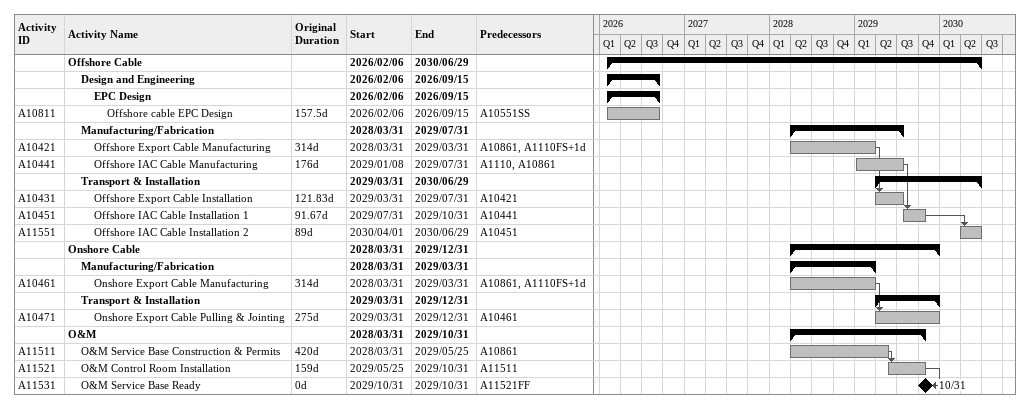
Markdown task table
| ID | Level | Task | Original duration | Start | Finish | Predecessors |
|---|---|---|---|---|---|---|
|  | 1 | **Offshore Cable** |  | 2026-02-06 | 2030-06-29 |  |
|  | 2 | **Design and Engineering** |  | 2026-02-06 | 2026-09-15 |  |
|  | 3 | **EPC Design** |  | 2026-02-06 | 2026-09-15 |  |
| A10811 | 4 | Offshore cable EPC Design | 157.5d | 2026-02-06 | 2026-09-15 | A10551SS |
|  | 2 | **Manufacturing/Fabrication** |  | 2028-03-31 | 2029-07-31 |  |
| A10421 | 3 | Offshore Export Cable Manufacturing | 314d | 2028-03-31 | 2029-03-31 | A10861, A1110FS+1d |
| A10441 | 3 | Offshore IAC Cable Manufacturing | 176d | 2029-01-08 | 2029-07-31 | A1110, A10861 |
|  | 2 | **Transport & Installation** |  | 2029-03-31 | 2030-06-29 |  |
| A10431 | 3 | Offshore Export Cable Installation | 121.83d | 2029-03-31 | 2029-07-31 | A10421 |
| A10451 | 3 | Offshore IAC Cable Installation 1 | 91.67d | 2029-07-31 | 2029-10-31 | A10441 |
| A11551 | 3 | Offshore IAC Cable Installation 2 | 89d | 2030-04-01 | 2030-06-29 | A10451 |
|  | 1 | **Onshore Cable** |  | 2028-03-31 | 2029-12-31 |  |
|  | 2 | **Manufacturing/Fabrication** |  | 2028-03-31 | 2029-03-31 |  |
| A10461 | 3 | Onshore Export Cable Manufacturing | 314d | 2028-03-31 | 2029-03-31 | A10861, A1110FS+1d |
|  | 2 | **Transport & Installation** |  | 2029-03-31 | 2029-12-31 |  |
| A10471 | 3 | Onshore Export Cable Pulling & Jointing | 275d | 2029-03-31 | 2029-12-31 | A10461 |
|  | 1 | **O&M** |  | 2028-03-31 | 2029-10-31 |  |
| A11511 | 2 | O&M Service Base Construction & Permits | 420d | 2028-03-31 | 2029-05-25 | A10861 |
| A11521 | 2 | O&M Control Room Installation | 159d | 2029-05-25 | 2029-10-31 | A11511 |
| A11531 | 2 | O&M Service Base Ready | 0d | 2029-10-31 | 2029-10-31 | A11521FF |
